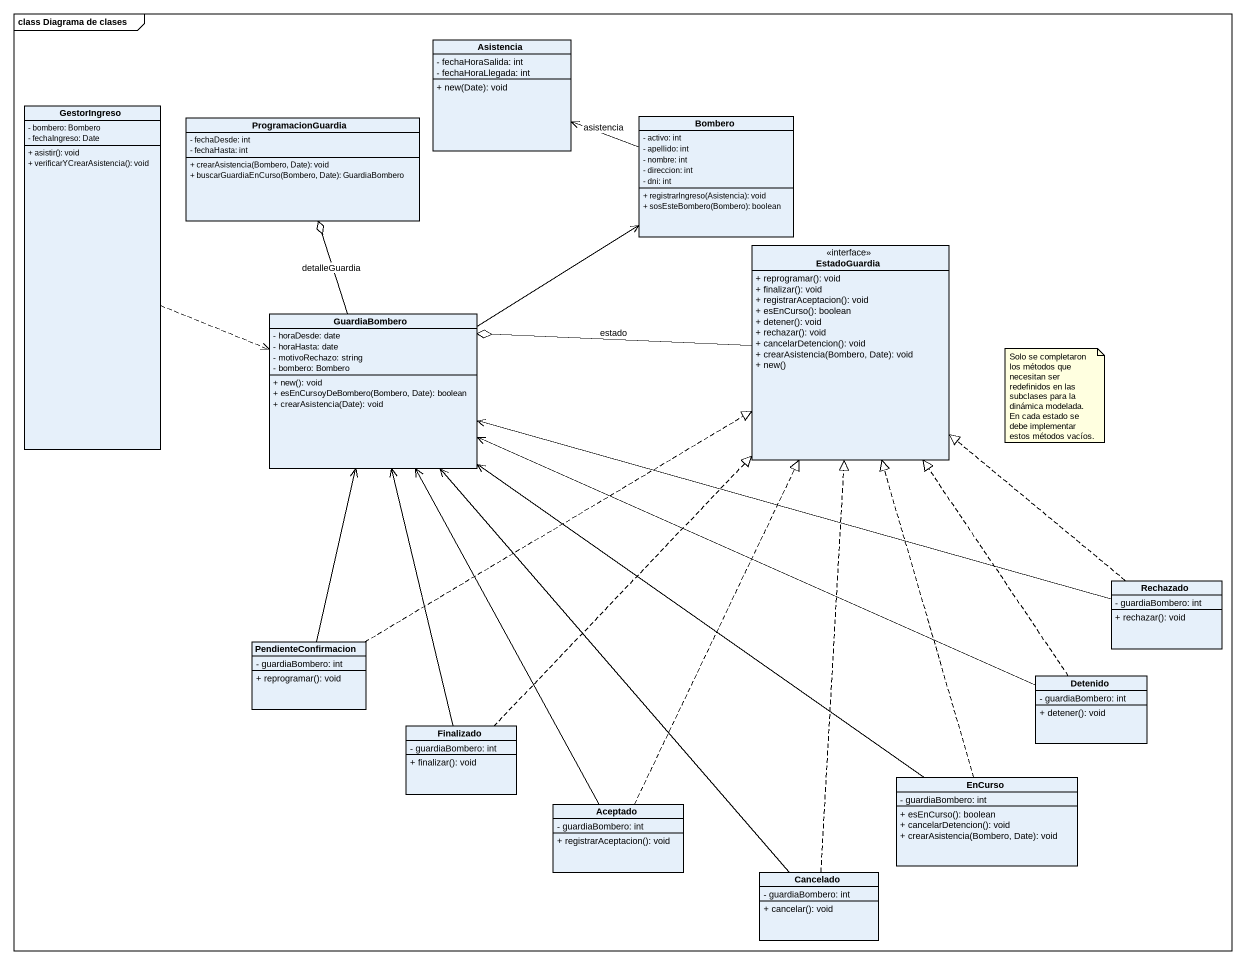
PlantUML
@startuml
mainframe class Diagrama de clases
hide circle
hide empty members
skinparam classAttributeIconSize 0
class Asistencia {
  - fechaHoraSalida: int
  - fechaHoraLlegada: int
  + new(Date): void
}
class GestorIngreso {
  - bombero: Bombero
  - fechaIngreso: Date
  + asistir(): void
  + verificarYCrearAsistencia(): void
}
class ProgramacionGuardia {
  - fechaDesde: int
  - fechaHasta: int
  + crearAsistencia(Bombero, Date): void
  + buscarGuardiaEnCurso(Bombero, Date): GuardiaBombero
}
class Bombero {
  - activo: int
  - apellido: int
  - nombre: int
  - direccion: int
  - dni: int
  + registrarIngreso(Asistencia): void
  + sosEsteBombero(Bombero): boolean
}
class EstadoGuardia <<interface>> {
  + reprogramar(): void
  + finalizar(): void
  + registrarAceptacion(): void
  + esEnCurso(): boolean
  + detener(): void
  + rechazar(): void
  + cancelarDetencion(): void
  + crearAsistencia(Bombero, Date): void
  + new()
}
class GuardiaBombero {
  - horaDesde: date
  - horaHasta: date
  - motivoRechazo: string
  - bombero: Bombero
  + new(): void
  + esEnCursoyDeBombero(Bombero, Date): boolean
  + crearAsistencia(Date): void
}
class Rechazado {
  - guardiaBombero: int
  + rechazar(): void
}
class PendienteConfirmacion {
  - guardiaBombero: int
  + reprogramar(): void
}
class Detenido {
  - guardiaBombero: int
  + detener(): void
}
class Finalizado {
  - guardiaBombero: int
  + finalizar(): void
}
class EnCurso {
  - guardiaBombero: int
  + esEnCurso(): boolean
  + cancelarDetencion(): void
  + crearAsistencia(Bombero, Date): void
}
class Aceptado {
  - guardiaBombero: int
  + registrarAceptacion(): void
}
class Cancelado {
  - guardiaBombero: int
  + cancelar(): void
}
GestorIngreso .right.> GuardiaBombero
Bombero -left-> Asistencia : asistencia
EstadoGuardia -left-o GuardiaBombero : estado
GuardiaBombero -up-o ProgramacionGuardia : detalleGuardia
GuardiaBombero -up-> Bombero
Rechazado .up.|> EstadoGuardia
Rechazado -left-> GuardiaBombero
PendienteConfirmacion .right.|> EstadoGuardia
PendienteConfirmacion -up-> GuardiaBombero
Detenido .up.|> EstadoGuardia
Detenido -left-> GuardiaBombero
Finalizado .up.|> EstadoGuardia
Finalizado -up-> GuardiaBombero
EnCurso .up.|> EstadoGuardia
EnCurso -up-> GuardiaBombero
Aceptado .up.|> EstadoGuardia
Aceptado -up-> GuardiaBombero
Cancelado .up.|> EstadoGuardia
Cancelado -up-> GuardiaBombero
note as N1
  Solo se completaron los métodos que necesitan ser redefinidos en las subclases para la dinámica modelada. En cada estado se debe implementar estos métodos vacíos.
end note
@enduml
